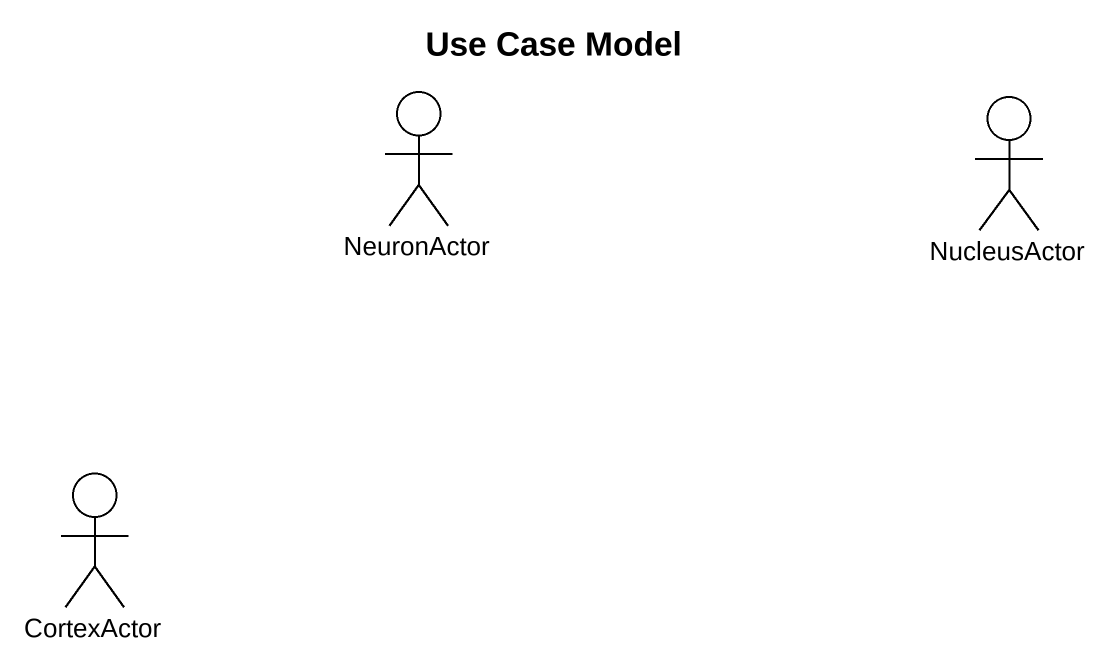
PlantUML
@startuml
title Use Case Model
actor NeuronActor
actor NucleusActor
actor CortexActor
@enduml
